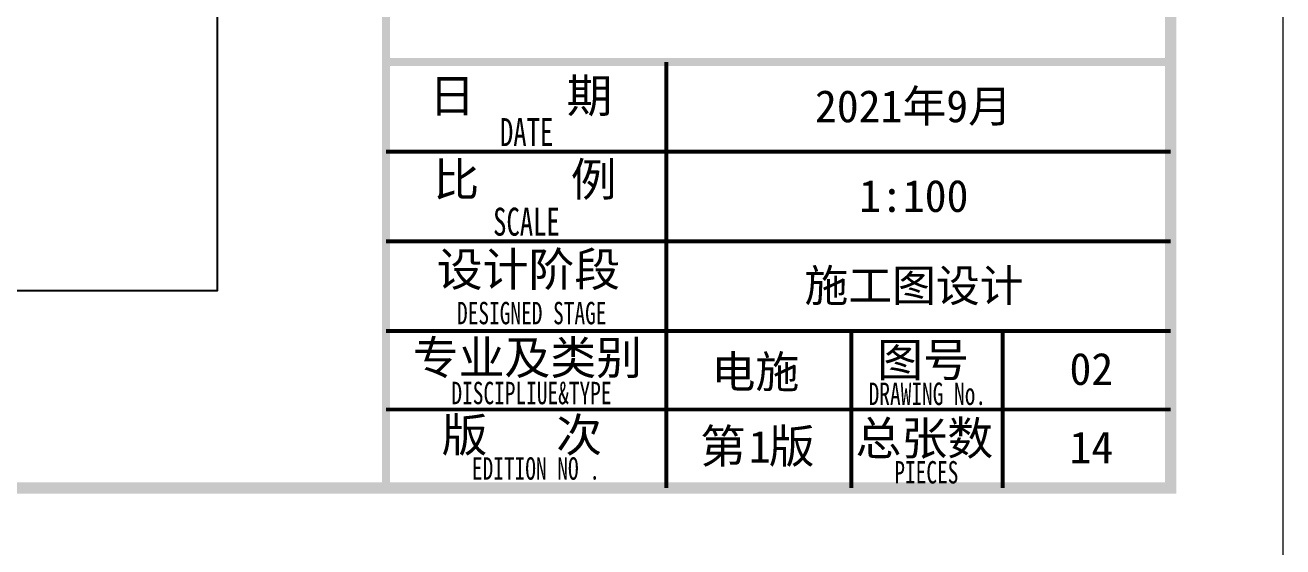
# Model space of a CAD drawing. Extents: x 2803505 to 5851001, y -1372902 to 24339.
# Drawn here: x 3349740 to 3360959, y -629379 to -624726 of the extents above; entities that cross this region are included whole.
import ezdxf

# ---------------------------------------------------------------- set-up
doc = ezdxf.new("R2010")
doc.units = 0
doc.header["$LTSCALE"] = 1000
doc.header["$MEASUREMENT"] = 0
for name, color, linetype in [('!!电气', 1, 'CONTINUOUS'), ('TEL_TEXT', 7, 'CONTINUOUS'), ('图签文字', 4, 'CONTINUOUS')]:
    doc.layers.add(name, color=color, linetype=linetype)
doc.layers.add('图框', color=147, linetype='CONTINUOUS', lineweight=20)
doc.layers.add('图签', color=147, linetype='CONTINUOUS', lineweight=18)
doc.styles.add('宋体', font='', dxfattribs={"height": 4})
doc.styles.add('建筑图签-1', font='simhei.ttf', dxfattribs={"width": 0.7})
doc.styles.get('宋体').set_extended_font_data('SimSun')

# ---------------------------------------------------------------- blocks, each defined once
blk = doc.blocks.new('A$C56DE0068')
at = {"layer": '图框'}
for points, const_width in [([(0, 0), (0, 40000)], 70), ([(0, 3800), (7000, 3800)], 70), ([(2500, 1400), (2500, 3800)], 35), ([(0, 3000), (7000, 3000)], 35), ([(0, 2200), (7000, 2200)], 35), ([(0, 1400), (7000, 1400)], 35), ([(0, 1400), (6500, 1400)], 35), ([(2500, 0), (2500, 1400)], 35), ([(4150, 0), (4150, 1400)], 35), ([(4150, 0), (4150, 1400)], 35), ([(4150, 0), (4150, 1400)], 35), ([(5500, 0), (5500, 1400)], 35), ([(0, 700), (4150, 700)], 35), ([(4150, 700), (7000, 700)], 35)]:
    blk.add_lwpolyline(points, dxfattribs=dict(at, const_width=const_width))
at = {"layer": '图签', "color": 154, "style": '宋体'}
for s, p in [('2021年9月', (3826, 3262)), ('1:100', (4220, 2462)), ('施工图设计', (3732, 1662)), ('电施', (2904, 893)), ('14', (6097, 219))]:
    blk.add_text(s, height=286.7, dxfattribs=at).set_placement(p)
at = {"layer": '图签文字', "color": 7, "style": '建筑图签-1'}
for s, p in [('日    期', (384, 3349)), ('比    例', (422, 2602)), ('设计阶段', (452, 1800)), ('专业及类别', (238, 1013)), ('图号', (4381, 994)), ('版   次 ', (496, 323)), ('第 版', (2801, 223)), ('总张数', (4188, 294))]:
    blk.add_text(s, height=300, dxfattribs=at).set_placement(p)
at = {"layer": '图签文字', "style": '建筑图签-1', "width": 0.7}
for s, height, p in [('DATE', 250, (1016, 3049)), ('SCALE', 250, (955, 2250)), ('DESIGNED STAGE', 200, (633, 1460)), ('DISCIPLIUE&TYPE', 200, (583, 747)), ('DRAWING No.', 200, (4305, 740)), ('EDITION NO .', 200, (766, 74)), ('PIECES', 200, (4534, 40))]:
    blk.add_text(s, height=height, dxfattribs=at).set_placement(p)

msp = doc.modelspace()

# ---------------------------------------------------------------- linework, layer by layer
at = {"layer": 'TEL_TEXT'}
msp.add_lwpolyline([(3329472.4, -591833), (3329472.4, -627093.4), (3351456.8, -627093.4), (3351456.8, -591833)], dxfattribs=at)
at = {"layer": '图框'}
msp.add_lwpolyline([(3301559.5, -587899.4), (3360959.3, -587899.4), (3360959.3, -629853.6), (3301559.5, -629853.6)], close=True, dxfattribs=at)
at = {"layer": '图框', "const_width": 100}
msp.add_lwpolyline([(3304059.5, -628853.6), (3359959.5, -628853.6), (3359959.5, -588853.6), (3304059.5, -588853.6)], close=True, dxfattribs=at)

# ---------------------------------------------------------------- block references
at = {"layer": '!!电气'}
msp.add_blockref('A$C56DE0068', (3352959.5, -628853.6), dxfattribs=at)

# ---------------------------------------------------------------- texts
at = {"layer": '图签', "color": 1, "style": '宋体'}
for s, height, p in [('02', 286.68, (3359056.1, -627934.5)), ('1', 286.7, (3356195.4, -628628.5))]:
    msp.add_text(s, height=height, dxfattribs=at).set_placement(p)

doc.saveas('drawing.dxf')
